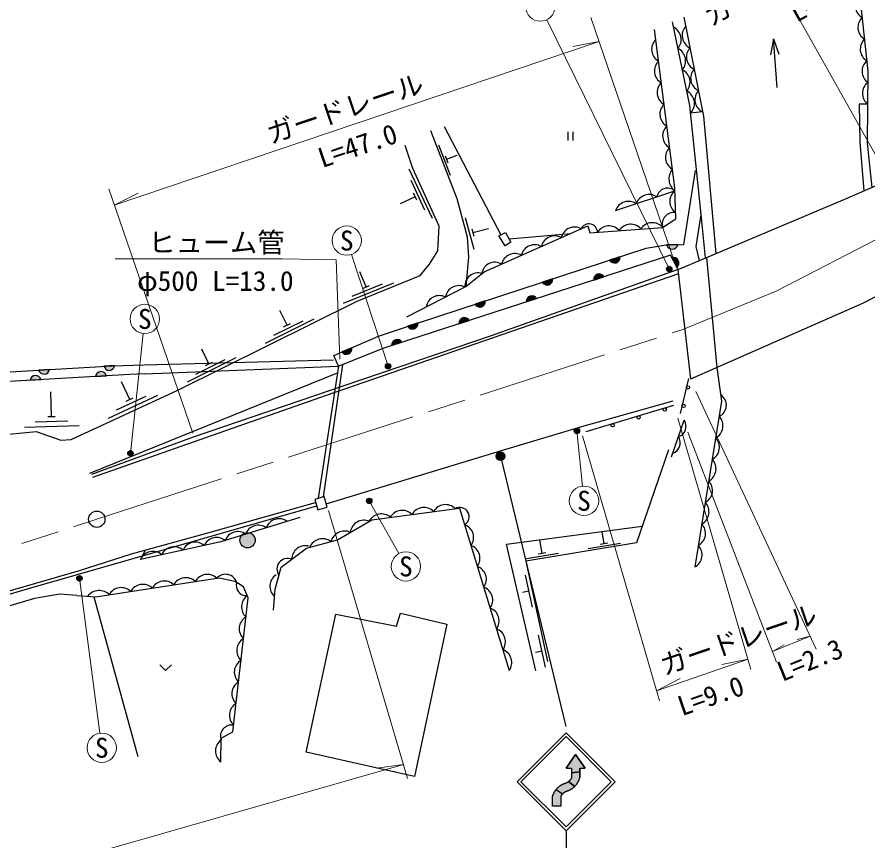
# Model space of a CAD drawing. Units: millimetres at full size, sheet at 1:1000; details may follow other scales. Extents: x 40000 to 680000, y 20000 to 380000.
# Drawn here: x 253086 to 331197, y 263605 to 339278 of the extents above; entities that cross this region are included whole.
import ezdxf
from ezdxf.enums import TextEntityAlignment as Align

# ---------------------------------------------------------------- set-up
doc = ezdxf.new("R2010")
doc.units = ezdxf.units.MM
doc.header["$LTSCALE"] = 1000
doc.linetypes.add('CHAIN', pattern=[18.5, 12, -1.5, 3.5, -1.5])
for name, color, linetype, lineweight in [('M-BGD', 7, 'Continuous', 25), ('M-BGD-HTXT', 7, 'Continuous', 13), ('M-BMK', 2, 'CHAIN', 13), ('M-BMK-SRVR', 3, 'Continuous', 25), ('M-STR-HTXT', 7, 'Continuous', 13), ('M-STR-STR1', 1, 'Continuous', 25), ('M-STR-STRC', 7, 'Continuous', 25)]:
    doc.layers.add(name, color=color, linetype=linetype, lineweight=lineweight)
doc.styles.add('ＭＳ ゴシック', font='')
doc.styles.get('ＭＳ ゴシック').set_extended_font_data('MS Gothic')

msp = doc.modelspace()

# ---------------------------------------------------------------- hatches: boundary and pattern name
at = {"layer": 'M-BGD'}
for points in [[(313729, 318365, -0.82183), (312739, 318344)], [(307485, 316945, 0.82183), (308426, 317253)], [(313199, 317176, -0.82183), (313655, 316297)], [(306019, 315115, -0.82183), (306961, 315420)], [(301307, 314923, 0.82183), (302249, 315231)], [(299836, 313109, -0.82183), (300778, 313414)], [(295129, 312901, 0.82183), (296071, 313210)], [(293653, 311102, -0.82183), (294596, 311408)], [(289893, 311189, -0.82183), (288954, 310872)], [(287471, 309096, -0.82183), (288413, 309402)], [(283811, 308911, -0.82183), (282900, 308520)], [(262048, 307263, -0.82183), (261059, 307205)], [(254296, 305923, -0.82183), (255285, 305981)], [(256059, 306910, -0.82183), (255070, 306852)], [(260286, 306276, -0.82183), (261275, 306334)], [(274949, 291220, -1), (273549, 291220, -0.41421), (274249, 291920, -0.41421)]]:
    msp.add_hatch(color=256, dxfattribs=at).paths.add_polyline_path(points)
at = {"layer": 'M-STR-STRC'}
for points in [[(313169, 316260, -1), (312730, 316021, -0.41421), (312830, 316360, -0.41421)], [(287367, 307325, -1), (286928, 307086, -0.41421), (287028, 307425, -0.41421)], [(304693, 301391, -1), (304254, 301151, -0.41421), (304354, 301491, -0.41421)], [(263714, 299323, -1), (263275, 299084, -0.41421), (263375, 299423, -0.41421)], [(297139, 298728, -1), (297814, 299157, -1)], [(285635, 294957, -1), (285195, 294718, -0.41421), (285295, 295057, -0.41421)], [(259039, 287851, -1), (258600, 287612, -0.41421), (258700, 287951, -0.41421)], [(304363, 271543), (303488, 270293), (303988, 270293), (303988, 269875), (304738, 269954), (304738, 270293), (305238, 270293)], [(304628, 269113), (304641, 269141), (304653, 269169), (304665, 269197), (304676, 269225), (304687, 269254), (304697, 269282), (304707, 269311), (304716, 269340), (304725, 269369), (304733, 269399), (304738, 269418), (304738, 269954), (303988, 269875), (303988, 269418), (303988, 269418), (303985, 269412), (303977, 269395), (303969, 269379), (303961, 269363), (303952, 269348), (303943, 269332), (303934, 269316), (303924, 269301), (303914, 269286), (303904, 269271), (303894, 269256), (303884, 269242), (303873, 269227), (303862, 269213), (303850, 269199), (303839, 269185), (303827, 269171), (303815, 269158), (303803, 269145), (303790, 269132), (303777, 269119), (303764, 269106), (303751, 269094), (303738, 269082), (303724, 269070), (303710, 269058), (303710, 269058), (304279, 268618), (304301, 268640), (304322, 268662), (304342, 268684), (304363, 268707), (304382, 268730), (304402, 268754), (304421, 268777), (304439, 268802), (304458, 268826), (304475, 268851), (304493, 268876), (304510, 268901), (304526, 268927), (304542, 268952), (304557, 268979), (304573, 269005), (304587, 269032), (304601, 269059), (304615, 269086)], [(303474, 268161), (303491, 268169), (303507, 268176), (303524, 268183), (303540, 268190), (303557, 268197), (303574, 268203), (303591, 268209), (303608, 268215), (303626, 268220), (303643, 268225), (303660, 268230), (303678, 268235), (303695, 268239), (303713, 268243), (303741, 268254), (303769, 268267), (303797, 268279), (303824, 268293), (303851, 268306), (303878, 268321), (303905, 268335), (303931, 268350), (303957, 268366), (303983, 268382), (304009, 268399), (304034, 268416), (304059, 268433), (304083, 268451), (304108, 268469), (304132, 268488), (304156, 268507), (304179, 268526), (304202, 268546), (304225, 268566), (304247, 268587), (304269, 268608), (304279, 268618), (303710, 269058), (303700, 269049), (303685, 269038), (303671, 269027), (303656, 269017), (303642, 269006), (303627, 268996), (303612, 268986), (303597, 268976), (303581, 268967), (303566, 268958), (303550, 268949), (303534, 268940), (303518, 268932), (303502, 268924), (303485, 268916), (303469, 268909), (303452, 268902), (303436, 268895), (303419, 268888), (303402, 268882), (303385, 268876), (303368, 268870), (303350, 268865), (303333, 268860), (303316, 268855), (303298, 268851), (303281, 268846), (303263, 268843), (303235, 268831), (303207, 268818), (303180, 268806), (303152, 268792), (303125, 268779), (303098, 268764), (303071, 268750), (303045, 268735), (303019, 268719), (302993, 268703), (302968, 268687), (302942, 268670), (302917, 268652), (302893, 268634), (302868, 268616), (302844, 268597), (302821, 268578), (302797, 268559), (302774, 268539), (302751, 268519), (302729, 268498), (302707, 268477), (302686, 268456), (302664, 268434), (302644, 268411), (302623, 268389), (302603, 268366), (302584, 268343), (302575, 268333), (302575, 268333), (303166, 267932), (303171, 267938), (303183, 267951), (303196, 267963), (303209, 267976), (303222, 267988), (303235, 268001), (303249, 268013), (303263, 268024), (303277, 268036), (303291, 268047), (303305, 268058), (303320, 268069), (303334, 268079), (303349, 268089), (303364, 268099), (303380, 268109), (303395, 268118), (303411, 268127), (303426, 268136), (303442, 268145), (303458, 268153)], [(302238, 267429), (302238, 266793), (302988, 266793), (302988, 267213), (302988, 267668), (302988, 267668), (302994, 267679), (303001, 267695), (303010, 267711), (303018, 267727), (303027, 267743), (303036, 267759), (303046, 267774), (303055, 267789), (303065, 267804), (303075, 267819), (303086, 267834), (303096, 267849), (303107, 267863), (303118, 267877), (303130, 267891), (303141, 267905), (303153, 267919), (303166, 267932), (302575, 268333), (302575, 268333), (302556, 268309), (302538, 268285), (302520, 268261), (302502, 268236), (302484, 268211), (302468, 268186), (302451, 268160), (302435, 268134), (302420, 268108), (302404, 268082), (302390, 268055), (302376, 268028), (302362, 268001), (302349, 267974), (302336, 267946), (302324, 267918), (302312, 267890), (302301, 267862), (302290, 267833), (302280, 267805), (302270, 267776), (302261, 267747), (302252, 267718), (302244, 267688), (302238, 267668)]]:
    msp.add_hatch(color=256, dxfattribs=at).paths.add_polyline_path(points)

# ---------------------------------------------------------------- linework, layer by layer
at = {"layer": 'M-BGD'}
for p, q in [((322516, 337289), (322238, 335815)), ((322853, 332802), (322516, 337289)), ((322516, 337289), (323012, 335873)), ((316014, 330563), (314900, 330452)), ((292291, 329211), (297493, 319268)), ((303650, 328734), (303650, 327951)), ((304116, 328734), (304116, 327951)), ((291779, 327537), (292859, 324739)), ((292389, 326540), (292641, 325887)), ((292515, 326214), (293494, 326592)), ((291232, 320772), (289096, 325293)), ((314280, 318376), (315359, 325189)), ((290534, 321548), (289252, 324260)), ((289622, 322776), (288265, 322135)), ((289771, 322459), (289472, 323092)), ((308029, 321496), (313464, 323301)), ((315857, 321132), (316262, 317147)), ((294236, 320851), (295013, 317953)), ((294824, 319818), (295005, 319142)), ((294914, 319480), (296363, 319868)), ((298255, 318908), (303883, 319386)), ((313729, 318365), (312739, 318344)), ((308426, 317253), (307485, 316945)), ((313760, 316095), (313080, 317406)), ((313199, 317176), (313655, 316297)), ((285132, 314487), (284564, 315876)), ((283045, 312986), (287673, 314878)), ((302249, 315231), (301307, 314923)), ((306019, 315115), (306961, 315420)), ((283857, 313642), (286633, 314777)), ((284808, 314355), (285455, 314620)), ((299836, 313109), (300778, 313414)), ((296071, 313210), (295129, 312901)), ((277869, 310986), (277202, 312329)), ((275897, 309336), (280375, 311560)), ((276659, 310050), (279346, 311384)), ((277555, 310830), (278182, 311141)), ((289893, 311189), (288954, 310872)), ((293653, 311102), (294596, 311408)), ((287471, 309096), (288413, 309402)), ((270704, 307428), (270037, 308771)), ((283811, 308911), (282900, 308520)), ((264743, 307330), (282145, 307798)), ((268731, 305778), (273210, 308002)), ((269494, 306492), (272181, 307826)), ((262048, 307263), (261059, 307205)), ((264782, 306514), (282601, 307204)), ((270390, 307272), (271017, 307583)), ((282608, 307205), (280734, 295079)), ((282964, 307348), (281180, 295224)), ((256059, 306910), (255070, 306852)), ((259777, 297389), (282513, 306589)), ((260286, 306276), (261275, 306334)), ((254296, 305923), (255285, 305981)), ((263434, 304149), (262677, 305782)), ((314713, 306073), (313956, 302864)), ((256248, 302593), (256177, 304842)), ((261469, 302444), (266005, 304547)), ((262225, 303191), (264946, 304453)), ((263116, 304001), (263752, 304296)), ((305315, 301215), (313370, 303631)), ((255899, 302582), (256598, 302604)), ((253778, 301614), (258776, 301773)), ((254763, 302096), (257762, 302191)), ((313158, 298877), (314324, 302250)), ((306972, 290923), (306800, 291959)), ((301277, 290040), (301081, 291224)), ((305526, 290471), (308486, 290961)), ((306626, 290866), (307317, 290980)), ((299837, 289558), (302796, 290049)), ((300932, 289983), (301623, 290097)), ((300395, 285083), (299757, 288014)), ((260128, 286032), (264174, 271370)), ((300076, 286548), (299490, 286421)), ((301595, 279573), (300957, 282504)), ((301276, 281038), (300689, 280911))]:
    msp.add_line(p, q, dxfattribs=at)
for points in [[(331584, 323634), (331162, 327701), (331200, 334303), (330593, 339956), (330051, 343160)], [(314293, 339263), (316091, 330171), (317230, 317554)], [(313231, 338848), (314827, 331158), (315857, 321132), (315404, 318197), (315693, 316908)], [(288860, 311738), (294274, 314523), (295956, 315869), (305469, 320090), (305677, 319468), (312332, 319959), (313549, 320743), (313454, 323601), (311596, 338135)], [(331182, 331271), (330383, 331271), (330453, 327780), (330828, 323302)], [(291044, 328858), (293450, 322624), (294400, 319080), (294527, 317213), (294274, 314523)], [(252331, 300959), (254830, 301219), (257120, 300413), (258057, 300465), (267837, 305000), (284307, 313178), (290077, 315537), (290959, 316589), (291712, 317817), (291845, 320068), (289427, 325352), (288713, 327465)], [(69311, 319403), (82574, 316380), (97145, 312446), (109662, 308498), (124987, 303081), (133328, 299818), (147424, 293861), (159605, 288917), (168552, 285972), (175774, 283934), (183087, 282096), (193832, 280389), (202788, 279602), (209112, 279188), (216815, 279318), (227747, 280711), (237767, 282789), (248654, 285495), (258833, 288454), (263607, 289965), (270375, 291837), (280490, 294691)], [(282608, 307205), (282159, 308202), (286263, 309964), (289838, 311170), (310843, 318044), (312664, 318343), (314280, 318376)], [(313080, 317406), (286667, 308836), (282612, 307198)], [(313760, 316095), (296611, 310012), (283177, 305445), (269265, 300697), (259913, 297257)], [(313807, 315693), (281463, 304529), (260028, 296989)], [(176364, 299270), (179330, 297961), (194600, 290573), (214820, 292996), (231150, 300556), (247702, 306418), (261861, 307252), (264743, 307330)], [(317338, 307103), (317764, 303986), (315297, 288775)], [(264782, 306514), (263435, 306462), (248136, 305560), (246486, 304909), (231558, 299488), (214981, 291744), (194223, 289488), (170346, 300985)], [(281471, 294571), (297572, 299460), (304940, 301676), (313314, 304039)], [(312894, 299520), (309948, 290991), (299783, 289306), (301789, 280091)], [(280585, 294362), (254121, 286776), (248296, 285062), (241824, 283390), (235458, 282005), (224631, 279937), (216792, 279045)], [(276643, 284803), (276772, 286718), (277342, 288762), (279672, 290496), (282494, 291273), (285653, 293110), (293712, 294172), (298262, 279260)], [(279053, 293325), (271800, 291076), (264409, 289470), (264873, 290315)], [(300701, 279234), (298024, 290855), (310474, 292514)], [(258582, 286154), (260301, 286018), (271631, 287766), (273092, 287454), (273343, 287294)], [(271791, 270883), (271817, 273039), (272909, 273637), (274292, 285941), (273875, 286958), (273343, 287294)], [(258582, 286154), (257009, 286279), (254687, 285861), (243300, 282514), (234533, 280950), (226432, 279434), (219557, 279207), (217435, 279003), (216742, 278691), (215324, 277038), (214493, 275296), (214493, 274734), (215351, 273528), (218194, 270815), (224091, 265591), (228165, 262269), (231381, 259590)], [(266197, 279780), (266727, 279249), (267257, 279780)]]:
    msp.add_lwpolyline(points, dxfattribs=at)
for points in [[(297321, 319172), (297909, 319499), (298428, 318614), (297892, 318275)], [(280409, 294974), (280688, 294005), (281568, 294250), (281265, 295252)], [(292544, 283504), (289576, 269541), (279626, 271776), (282348, 284434), (287929, 283323), (288293, 284535)]]:
    msp.add_lwpolyline(points, close=True, dxfattribs=at)
for centre, radius in [((314676, 305263), 150), ((312542, 303226), 150), ((314275, 303562), 150), ((310148, 302508), 150), ((307753, 301790), 150), ((274249, 291220), 700)]:
    msp.add_circle(centre, radius, dxfattribs=at)
for centre, radius, start, end in [((331274, 340320), 1243, 135.69096, 240.96503), ((331523, 338319), 1250, 132.99305, 239.25326), ((312805, 337210), 1250, 318.59872, 64.85893), ((315391, 337575), 1250, 138.05975, 244.31996), ((312586, 336307), 1250, 134.15394, 240.41414), ((331737, 336330), 1250, 132.99305, 239.25326), ((313211, 335252), 1250, 318.59872, 64.85893), ((315779, 335613), 1250, 138.05975, 244.31996), ((312840, 334323), 1250, 134.15394, 240.41414), ((331903, 334300), 1250, 130.13025, 235.4258), ((313618, 333294), 1250, 318.59872, 64.85893), ((316168, 333651), 1250, 138.05975, 244.31996), ((313093, 332339), 1250, 134.15394, 240.41414), ((331938, 332267), 1250, 126.53848, 232.79868), ((314024, 331336), 1250, 318.59872, 64.85893), ((316556, 331689), 1250, 138.05975, 244.31996), ((313347, 330355), 1250, 134.15394, 240.41414), ((313600, 328371), 1250, 134.15394, 240.41414), ((313854, 326388), 1250, 134.15394, 240.41414), ((314328, 324419), 1403, 141.07597, 231.94813), ((312795, 322577), 986, 47.28178, 169.46859), ((311113, 321730), 1250, 55.24508, 161.50529), ((314246, 322340), 1250, 128.76866, 235.02887), ((309215, 321099), 1250, 55.24508, 161.50529), ((313383, 320254), 1072, 82.11263, 195.37108), ((305586, 319498), 783, 1.51893, 155.25921), ((311410, 319139), 1250, 41.0843, 147.3445), ((304265, 318735), 1250, 60.79792, 167.05813), ((307421, 318845), 1250, 41.0843, 147.3445), ((309416, 318992), 1250, 41.0843, 147.3445), ((302437, 317924), 1250, 60.79792, 167.05813), ((300609, 317113), 1250, 60.79792, 167.05813), ((313232, 318452), 505, 192.36377, 350.02196), ((298780, 316302), 1250, 60.79792, 167.05813), ((307925, 317192), 505, 209.29161, 6.9498), ((313340, 316691), 505, 308.57089, 106.22908), ((296940, 315577), 1182, 58.23726, 173.17468), ((295395, 314573), 1203, 72.01705, 184.29169), ((306520, 315175), 505, 29.14758, 186.80577), ((301747, 315170), 505, 209.29161, 6.9498), ((293649, 313358), 1250, 64.08903, 170.34924), ((291870, 312443), 1250, 64.08903, 170.34924), ((300337, 313168), 505, 29.14758, 186.80577), ((295570, 313149), 505, 209.29161, 6.9498), ((294155, 311162), 505, 29.14758, 186.80577), ((289393, 311123), 505, 209.80949, 7.46769), ((287972, 309156), 505, 29.14758, 186.80577), ((283317, 308805), 505, 214.40907, 12.06726), ((261548, 307331), 505, 194.54006, 352.19825), ((254797, 305855), 505, 14.54266, 172.20085), ((255558, 306979), 505, 194.54006, 352.19825), ((260786, 306208), 505, 14.54266, 172.20085), ((317065, 303623), 1132, 294.74145, 56.83465), ((316638, 301728), 1250, 297.65825, 43.91846), ((313496, 301690), 1000, 287.803, 34.0632), ((312973, 300178), 1000, 287.803, 34.0632), ((316318, 299753), 1250, 297.65825, 43.91846), ((315998, 297779), 1250, 297.65825, 43.91846), ((315678, 295805), 1250, 297.65825, 43.91846), ((292413, 293244), 1250, 44.37712, 150.63732), ((315357, 293831), 1250, 297.65825, 43.91846), ((288447, 292722), 1250, 44.37712, 150.63732), ((290430, 292983), 1250, 44.37712, 150.63732), ((293740, 293383), 853, 300.80285, 120.49961), ((277147, 291949), 1250, 54.09152, 160.35173), ((284923, 291818), 1250, 67.05496, 173.31516), ((286529, 292383), 1262, 48.93541, 152.32937), ((275237, 291356), 1250, 54.09152, 160.35173), ((293751, 291475), 1250, 323.83866, 70.09887), ((315037, 291857), 1250, 297.65825, 43.91846), ((271408, 290224), 1250, 49.12849, 155.3887), ((273369, 290777), 1250, 54.09152, 160.35173), ((281125, 290118), 1250, 52.25074, 158.51095), ((283165, 290744), 1324, 67.00848, 164.12279), ((267499, 289374), 1250, 49.12849, 155.3887), ((269454, 289799), 1250, 49.12849, 155.3887), ((279559, 289477), 1250, 73.52126, 179.78146), ((294335, 289562), 1250, 323.83866, 70.09887), ((314717, 289882), 1250, 297.65825, 43.91846), ((265545, 288950), 1250, 49.12849, 155.3887), ((277929, 288573), 986, 67.31988, 215.7101), ((294918, 287649), 1250, 323.83866, 70.09887), ((266598, 286231), 1250, 45.64284, 151.90304), ((268574, 286536), 1250, 45.64284, 151.90304), ((270551, 286841), 1250, 45.64284, 151.90304), ((272234, 287011), 1085, 17.7684, 138.19125), ((277542, 286995), 1250, 123.00247, 229.26267), ((262645, 285621), 1250, 45.64284, 151.90304), ((264621, 285926), 1250, 45.64284, 151.90304), ((274103, 287028), 892, 159.37498, 276.88357), ((295502, 285736), 1250, 323.83866, 70.09887), ((260633, 285246), 1357, 45.57699, 142.27856), ((275018, 285105), 1316, 127.9397, 225.29624), ((296086, 283823), 1250, 323.83866, 70.09887), ((274727, 283092), 1250, 120.4548, 226.715), ((296670, 281910), 1250, 323.83866, 70.09887), ((274503, 281105), 1250, 120.4548, 226.715), ((297253, 279998), 1250, 323.83866, 70.09887), ((274280, 279117), 1250, 120.4548, 226.715), ((274056, 277130), 1250, 120.4548, 226.715), ((273833, 275142), 1250, 120.4548, 226.715), ((272786, 273222), 1028, 79.35072, 199.25327), ((272553, 271874), 1250, 126.17923, 232.43943)]:
    msp.add_arc(centre, radius, start, end, dxfattribs=at)
at = {"layer": 'M-BGD-HTXT'}
for p, q in [((312950, 316140), (301717, 339028)), ((287148, 307205), (283776, 317465)), ((263495, 299203), (264674, 310209)), ((304473, 301271), (304992, 296192)), ((285415, 294838), (288122, 289999)), ((258819, 287732), (260690, 273504))]:
    msp.add_line(p, q, dxfattribs=at)
for centre in [(301122, 340240), (283354, 318747), (264818, 311551), (305129, 294849), (288781, 288820), (260866, 272166)]:
    msp.add_circle(centre, 1350, dxfattribs=at)
at = {"layer": 'M-BMK'}
msp.add_lwpolyline([(69907, 322308), (82680, 319688), (100883, 314303), (119159, 308190), (132298, 303817), (162971, 290858), (164912, 290213), (176681, 286585), (188857, 283942), (199215, 282673), (211932, 282408), (221581, 282888), (234448, 285013), (240683, 286757), (260411, 293156), (314212, 310583), (322771, 314106), (337968, 321962), (352218, 331017)], dxfattribs=at)
at = {"layer": 'M-BMK-SRVR'}
msp.add_circle((260411, 293156), 750, dxfattribs=at)
at = {"layer": 'M-STR-HTXT'}
for p, q in [((332967, 324691), (323191, 342140)), ((305761, 339243), (313595, 316329)), ((262013, 321995), (306515, 337037)), ((306515, 337037), (304102, 336582)), ((269238, 301045), (261498, 323489)), ((262013, 321995), (264206, 323097)), ((277417, 317070), (262099, 317070)), ((282388, 316970), (277417, 317070)), ((282705, 307863), (282388, 316970)), ((326447, 281230), (315394, 304892)), ((320459, 279362), (313756, 302425)), ((304990, 300815), (312049, 276476)), ((314647, 301148), (322801, 280042)), ((281666, 293957), (288936, 269340)), ((322429, 281004), (325894, 282414)), ((325894, 282414), (324704, 282114)), ((322429, 281004), (323491, 281621)), ((311781, 277400), (320187, 280295)), ((320187, 280295), (317778, 279827)), ((311781, 277400), (313968, 278515)), ((288550, 270644), (286119, 270301))]:
    msp.add_line(p, q, dxfattribs=at)
msp.add_lwpolyline([(63842, 292768), (76299, 290058), (95384, 285189), (115086, 278854), (130545, 273099), (145882, 266555), (154495, 262388), (159776, 260232), (166185, 258082), (171908, 256297), (180377, 254467), (190786, 252826), (200115, 252137), (209352, 252045), (216981, 252550), (226382, 253700), (238652, 256318), (288550, 270644)], dxfattribs=at)
at = {"layer": 'M-STR-STR1'}
for p, q in [((316370, 317192), (317338, 307103)), ((314934, 306043), (313760, 316095))]:
    msp.add_line(p, q, dxfattribs=at)
for points in [[(313760, 316095), (329296, 322628), (333295, 324386)], [(314934, 306043), (330725, 313006), (334438, 314932)]]:
    msp.add_lwpolyline(points, dxfattribs=at)
at = {"layer": 'M-STR-STRC'}
for p, q in [((297476, 298942), (303456, 274115)), ((298989, 269043), (303489, 273543)), ((307989, 269043), (303489, 273543)), ((299342, 269043), (303489, 273190)), ((307635, 269043), (303489, 273190)), ((303488, 270293), (304363, 271543)), ((304363, 271543), (305238, 270293)), ((303488, 270293), (303988, 270293)), ((303988, 270293), (303988, 269418)), ((304738, 270293), (304738, 269418)), ((304738, 270293), (305238, 270293)), ((298989, 269043), (303489, 264543)), ((299342, 269043), (303489, 264896)), ((303489, 264896), (307635, 269043)), ((303489, 264543), (307989, 269043)), ((303489, 264543), (303489, 262543))]:
    msp.add_line(p, q, dxfattribs=at)
for points in [[(304363, 271543), (303488, 270293), (303988, 270293), (303988, 269875), (304738, 269954), (304738, 270293), (305238, 270293)], [(304738, 269954), (303988, 269875), (303988, 269418), (303988, 269418), (303985, 269412), (303977, 269395), (303969, 269379), (303961, 269363), (303952, 269348), (303943, 269332), (303934, 269316), (303924, 269301), (303914, 269286), (303904, 269271), (303894, 269256), (303884, 269242), (303873, 269227), (303862, 269213), (303850, 269199), (303839, 269185), (303827, 269171), (303815, 269158), (303803, 269145), (303790, 269132), (303777, 269119), (303764, 269106), (303751, 269094), (303738, 269082), (303724, 269070), (303710, 269058), (303710, 269058), (304279, 268618), (304279, 268618), (304301, 268640), (304322, 268662), (304342, 268684), (304363, 268707), (304382, 268730), (304402, 268754), (304421, 268777), (304439, 268802), (304458, 268826), (304475, 268851), (304493, 268876), (304510, 268901), (304526, 268927), (304542, 268952), (304557, 268979), (304573, 269005), (304587, 269032), (304601, 269059), (304615, 269086), (304628, 269113), (304641, 269141), (304653, 269169), (304665, 269197), (304676, 269225), (304687, 269254), (304697, 269282), (304707, 269311), (304716, 269340), (304725, 269369), (304733, 269399), (304738, 269418), (304738, 269418)], [(304279, 268618), (303710, 269058), (303710, 269058), (303700, 269049), (303685, 269038), (303671, 269027), (303656, 269017), (303642, 269006), (303627, 268996), (303612, 268986), (303597, 268976), (303581, 268967), (303566, 268958), (303550, 268949), (303534, 268940), (303518, 268932), (303502, 268924), (303485, 268916), (303469, 268909), (303452, 268902), (303436, 268895), (303419, 268888), (303402, 268882), (303385, 268876), (303368, 268870), (303350, 268865), (303333, 268860), (303316, 268855), (303298, 268851), (303281, 268846), (303263, 268843), (303263, 268843), (303235, 268831), (303207, 268818), (303180, 268806), (303152, 268792), (303125, 268779), (303098, 268764), (303071, 268750), (303045, 268735), (303019, 268719), (302993, 268703), (302968, 268687), (302942, 268670), (302917, 268652), (302893, 268634), (302868, 268616), (302844, 268597), (302821, 268578), (302797, 268559), (302774, 268539), (302751, 268519), (302729, 268498), (302707, 268477), (302686, 268456), (302664, 268434), (302644, 268411), (302623, 268389), (302603, 268366), (302584, 268343), (302575, 268333), (302575, 268333), (303166, 267932), (303166, 267932), (303171, 267938), (303183, 267951), (303196, 267963), (303209, 267976), (303222, 267988), (303235, 268001), (303249, 268013), (303263, 268024), (303277, 268036), (303291, 268047), (303305, 268058), (303320, 268069), (303334, 268079), (303349, 268089), (303364, 268099), (303380, 268109), (303395, 268118), (303411, 268127), (303426, 268136), (303442, 268145), (303458, 268153), (303474, 268161), (303491, 268169), (303507, 268176), (303524, 268183), (303540, 268190), (303557, 268197), (303574, 268203), (303591, 268209), (303608, 268215), (303626, 268220), (303643, 268225), (303660, 268230), (303678, 268235), (303695, 268239), (303713, 268243), (303713, 268243), (303741, 268254), (303769, 268267), (303797, 268279), (303824, 268293), (303851, 268306), (303878, 268321), (303905, 268335), (303931, 268350), (303957, 268366), (303983, 268382), (304009, 268399), (304034, 268416), (304059, 268433), (304083, 268451), (304108, 268469), (304132, 268488), (304156, 268507), (304179, 268526), (304202, 268546), (304225, 268566), (304247, 268587), (304269, 268608)], [(302575, 268333), (303166, 267932), (303153, 267919), (303141, 267905), (303130, 267891), (303118, 267877), (303107, 267863), (303096, 267849), (303086, 267834), (303075, 267819), (303065, 267804), (303055, 267789), (303046, 267774), (303036, 267759), (303027, 267743), (303018, 267727), (303010, 267711), (303001, 267695), (302994, 267679), (302988, 267668), (302988, 267668), (302988, 267213), (302988, 266793), (302238, 266793), (302238, 267668), (302238, 267668), (302244, 267688), (302252, 267718), (302261, 267747), (302270, 267776), (302280, 267805), (302290, 267833), (302301, 267862), (302312, 267890), (302324, 267918), (302336, 267946), (302349, 267974), (302362, 268001), (302376, 268028), (302390, 268055), (302404, 268082), (302420, 268108), (302435, 268134), (302451, 268160), (302468, 268186), (302484, 268211), (302502, 268236), (302520, 268261), (302538, 268285), (302556, 268309), (302575, 268333)]]:
    msp.add_lwpolyline(points, close=True, dxfattribs=at)
for centre, radius in [((312950, 316140), 250), ((287148, 307205), 250), ((304473, 301271), 250), ((263495, 299203), 250), ((297476, 298942), 400), ((285415, 294838), 250), ((258819, 287732), 250)]:
    msp.add_circle(centre, radius, dxfattribs=at)

# ---------------------------------------------------------------- texts
at = {"layer": 'M-BGD-HTXT', "style": 'ＭＳ ゴシック'}
for p in [(283354, 318747), (264818, 311551), (305129, 294849), (288781, 288820), (260866, 272166)]:
    msp.add_text('S', height=1833, dxfattribs=at).set_placement(p, align=Align.MIDDLE_CENTER)
at = {"layer": 'M-STR-HTXT', "style": 'ＭＳ ゴシック'}
for s, rotation, p in [('ガードレール', 29.066, (323627, 341555)), ('L=6.0', 29.066, (327648, 339773)), ('ガードレール', 18.676, (283658, 329492)), ('L=47.0', 18.676, (284813, 326075)), ('ガードレール', 19.003, (319769, 280726)), ('L=2.3', 22.142, (326419, 278873)), ('L=9.0', 19.003, (317241, 275556))]:
    msp.add_text(s, height=1833, rotation=rotation, dxfattribs=at).set_placement(p, align=Align.BOTTOM_CENTER)
msp.add_text('ヒューム管', height=1833, dxfattribs=at).set_placement((277640, 317106), align=Align.BOTTOM_RIGHT)
msp.add_text('φ500 L=13.0', height=1833, dxfattribs=at).set_placement((271287, 313576), align=Align.BOTTOM_CENTER)

doc.saveas('drawing.dxf')
